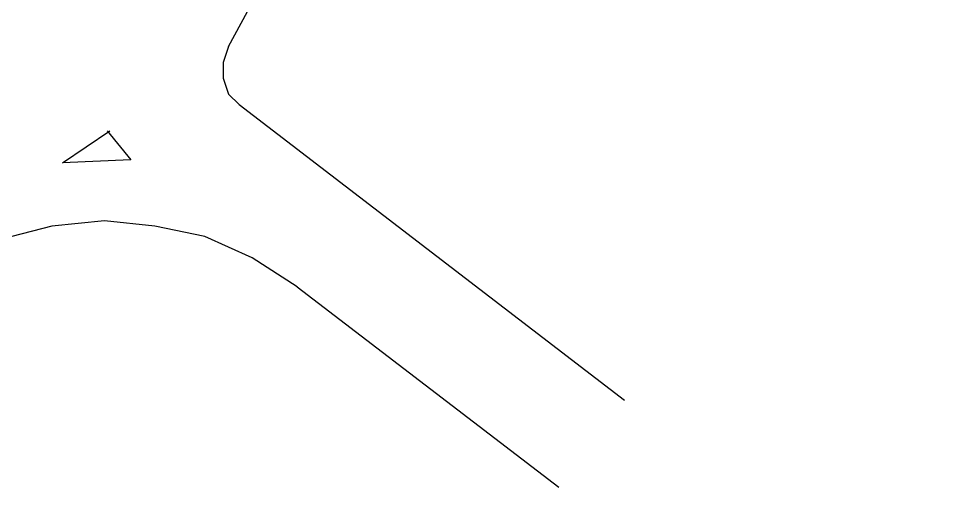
# Model space of a CAD drawing. Header units: millimetres. Extents: x -518.8 to -461.2, y 3.5 to 44.2.
# Drawn here: x -473.384 to -471.121, y 10.516 to 11.647 of the extents above; entities that cross this region are included whole.
import ezdxf

# ---------------------------------------------------------------- set-up
doc = ezdxf.new("R2010")
doc.units = ezdxf.units.MM
doc.header["$MEASUREMENT"] = 0
doc.layers.add('8', color=8, linetype='Continuous')

msp = doc.modelspace()

# ---------------------------------------------------------------- linework, layer by layer
at = {"layer": '8'}
for points in [[(-472.8782, 11.5797), (-471.1211, 14.8195)], [(-472.8782, 11.5797), (-472.891, 11.5413), (-472.891, 11.503), (-472.8782, 11.4646), (-472.8527, 11.4398)], [(-472.8527, 11.4398), (-471.9233, 10.7263)], [(-473.1136, 11.306), (-473.279, 11.2992), (-473.1647, 11.3759)], [(-473.1707, 11.3759), (-473.1136, 11.306)], [(-472.7128, 11), (-472.8211, 11.0699), (-472.9354, 11.121), (-473.0564, 11.1466), (-473.1775, 11.1594), (-473.3045, 11.1466), (-473.4256, 11.115)], [(-472.7128, 11), (-472.082, 10.5165)]]:
    msp.add_lwpolyline(points, dxfattribs=at)

doc.saveas('drawing.dxf')
